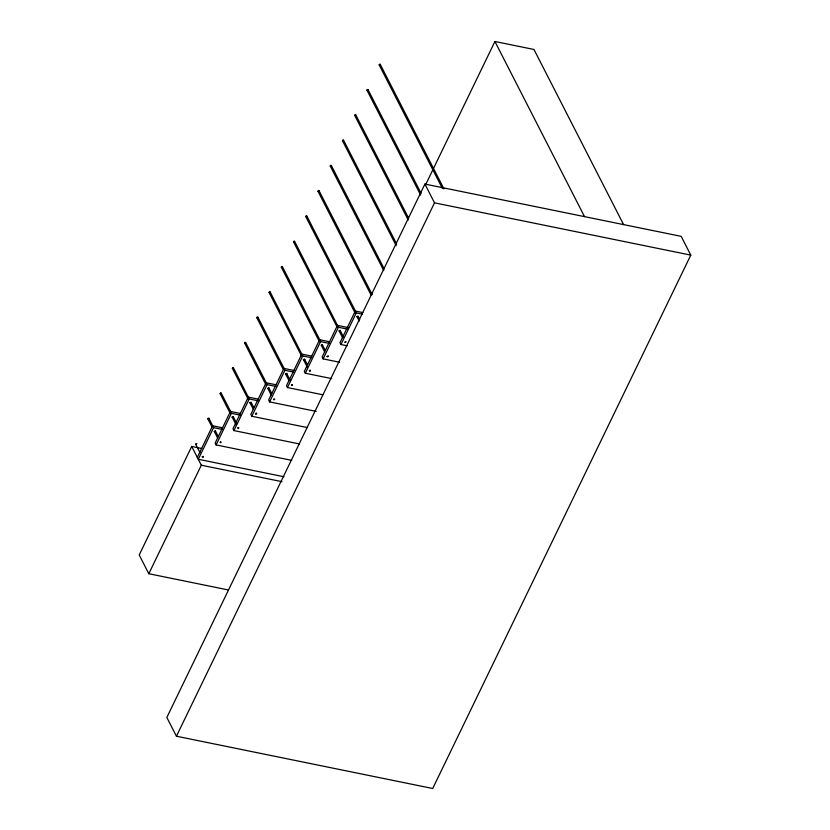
<?xml version="1.0" encoding="UTF-8"?>
<svg xmlns="http://www.w3.org/2000/svg" width="830" height="830" viewBox="0 0 830 830"><rect width="100%" height="100%" fill="white"/><g stroke="black" fill="none" stroke-linecap="round" stroke-linejoin="round"><path stroke-width="1.25" d="M203.309 456.718L202.23 456.635M220.666 441.902C218.612 442.992 222.243 442.971 220.656 441.902M237.919 427.927C238.335 429.836 239.642 426.516 237.899 427.948M255.931 413.371L255.796 414.077M256.584 413.278L256.584 414.046L255.744 413.931M273.526 399.521L274.626 399.106M292.451 385.13L291.6 384.695M310.098 371.02L310.192 370.315M327.072 356.61L328.068 355.987M345.083 342.437L345.114 341.659L345.975 341.742M203.267 456.842L203.07 456.293M274.606 399.323L273.858 399.853L273.672 399.126M201.794 448.501L191.709 446.447L139.212 554.969L148.809 573.727L228.177 589.923M197.312 457.392L212.615 425.78L222.689 427.844M211.941 426.817L207.884 418.891L208.216 418.216L208.953 418.362L213.569 427.658L198.277 459.27L283.933 476.742M148.809 573.727L201.317 465.215L191.709 446.447M240.524 413.496L230.45 411.441L215.157 443.054L216.111 444.932L291.693 460.349M216.111 444.932L231.404 413.319L230.45 411.441M299.454 443.946L233.946 430.583L249.249 398.981L233.417 367.783L232.691 367.638L232.359 368.313L248.129 399.137M276.203 384.819L266.119 382.755L250.826 414.367L251.791 416.245L307.214 427.554M251.791 416.245L267.084 384.632L266.119 382.755M294.038 370.471L283.953 368.416L268.661 400.029L269.626 401.907L316.23 411.41M269.626 401.907L284.918 370.294L283.953 368.416M322.735 394.758L287.46 387.558L302.753 355.956L270.124 291.921L269.397 291.776L269.065 292.451L301.549 355.946M329.707 341.794L319.633 339.729L304.34 371.342L305.295 373.22L331.751 378.615M305.295 373.22L320.588 341.607L319.633 339.729M339.512 362.222L323.129 358.882L338.433 327.269L294.598 241.354L293.862 241.198L293.54 241.883L337.229 327.269M362.866 312.588L355.302 311.053L340.01 342.666L340.974 344.533L347.272 345.82M340.974 344.533L356.267 312.931L355.302 311.053M424.919 184.073L166.84 717.452L176.437 736.22L432.71 788.5L690.788 255.121L681.191 236.353L424.919 184.073L434.515 202.842L690.788 255.121M425.448 185.069L494.919 41.5L533.97 49.468L623.589 224.608M176.437 736.22L434.515 202.842M203.226 456.801L202.302 457.05M292.409 385.099L291.486 385.338M291.61 384.684L291.465 385.39M309.32 370.46L310.296 370.419M327.933 356.682L328.12 356.174M345.84 342.188L345.093 342.385M327.902 356.63L327.093 356.568M310.067 370.969L309.424 371.062M255.92 413.382L256.615 413.278M356.267 312.931L362.565 314.217M348.808 327.705L337.468 325.391L322.175 357.004L323.129 358.882M338.433 327.269L347.251 329.064M320.588 341.607L329.406 343.413M311.873 356.132L301.798 354.078L286.495 385.691L287.46 387.558M302.753 355.956L311.572 357.751M284.918 370.294L293.737 372.089M267.084 384.632L275.902 386.438M258.358 399.157L248.284 397.103L232.991 428.705L233.946 430.583M249.249 398.981L258.057 400.776M231.404 413.319L240.223 415.114M213.569 427.658L222.388 429.463M201.317 465.215L281.941 481.659M443.967 188.918L380.233 64.367L379.497 64.211L379.165 64.896L442.317 188.296M379.165 64.896L380.233 64.367M421.121 193.411L368.012 89.619L367.275 89.474L366.943 90.148L420.654 195.102M366.943 90.148L368.012 89.619M408.692 218.321L355.78 114.914L355.043 114.758L354.711 115.443L408.225 220.002M354.711 115.443L355.78 114.914M396.657 244.01L343.537 140.197L342.8 140.052L342.479 140.726L396.19 245.69M342.479 140.726L343.537 140.197M384.197 268.858L331.305 165.481L330.568 165.336L330.236 166.021L383.73 270.528M330.236 166.021L331.305 165.481M372.203 294.598L319.073 190.776L318.336 190.62L318.004 191.305L371.135 295.127M318.004 191.305L319.073 190.776M355.582 311.333L306.83 216.059L306.104 215.914L305.772 216.589L355.105 313.003M305.772 216.589L306.83 216.059M293.54 241.883L294.598 241.354M320.505 341.171L282.366 266.638L281.629 266.482L281.297 267.167L319.446 341.701M281.297 267.167L282.366 266.638M269.065 292.451L270.124 291.921M284.254 368.738L257.891 317.216L257.155 317.06L256.833 317.745L283.196 369.267M256.833 317.745L257.891 317.216M266.513 383.252L245.659 342.5L244.923 342.354L244.591 343.029L266.025 384.923M244.591 343.029L245.659 342.5M232.359 368.313L233.417 367.783M230.927 412.116L221.185 393.078L220.448 392.922L220.126 393.607L230.439 413.765M220.126 393.607L221.185 393.078M207.884 418.891L208.953 418.362M195.652 444.175L196.71 443.645L195.652 444.175L200.03 452.724M494.919 41.5L584.538 216.64M357.938 315.919L359.691 319.363M356.869 316.448L359.224 321.044M340.061 330.205L343.61 337.125M339.003 330.734L342.541 337.654M322.268 344.616L325.204 350.343M321.2 345.145L324.727 352.024M304.392 358.882L307.339 364.65M303.324 359.411L307.463 367.493M286.599 373.313L290.116 380.182M285.541 373.842L289.058 380.711M268.827 387.786L271.721 393.441M267.768 388.315L271.244 395.111M250.94 402.031L253.866 407.738M249.882 402.56L253.389 409.408M233.22 416.587L236.654 423.31M232.151 417.117L236.166 424.96M215.323 430.812L218.217 436.476M214.254 431.341L217.73 438.136M214.431 431.465L215.489 431.31L214.431 431.465M232.265 417.127L233.323 416.971L232.265 417.127M250.1 402.789L251.158 402.623L250.1 402.789M267.945 388.44L268.993 388.284L267.945 388.44M285.779 374.102L286.838 373.946L285.779 374.102M303.614 359.764L304.672 359.598L303.614 359.764M321.449 345.415L322.507 345.259L321.49 345.301M339.283 331.077L340.342 330.921L339.283 331.077M357.128 316.738L358.176 316.572L357.128 316.738"/></g></svg>
